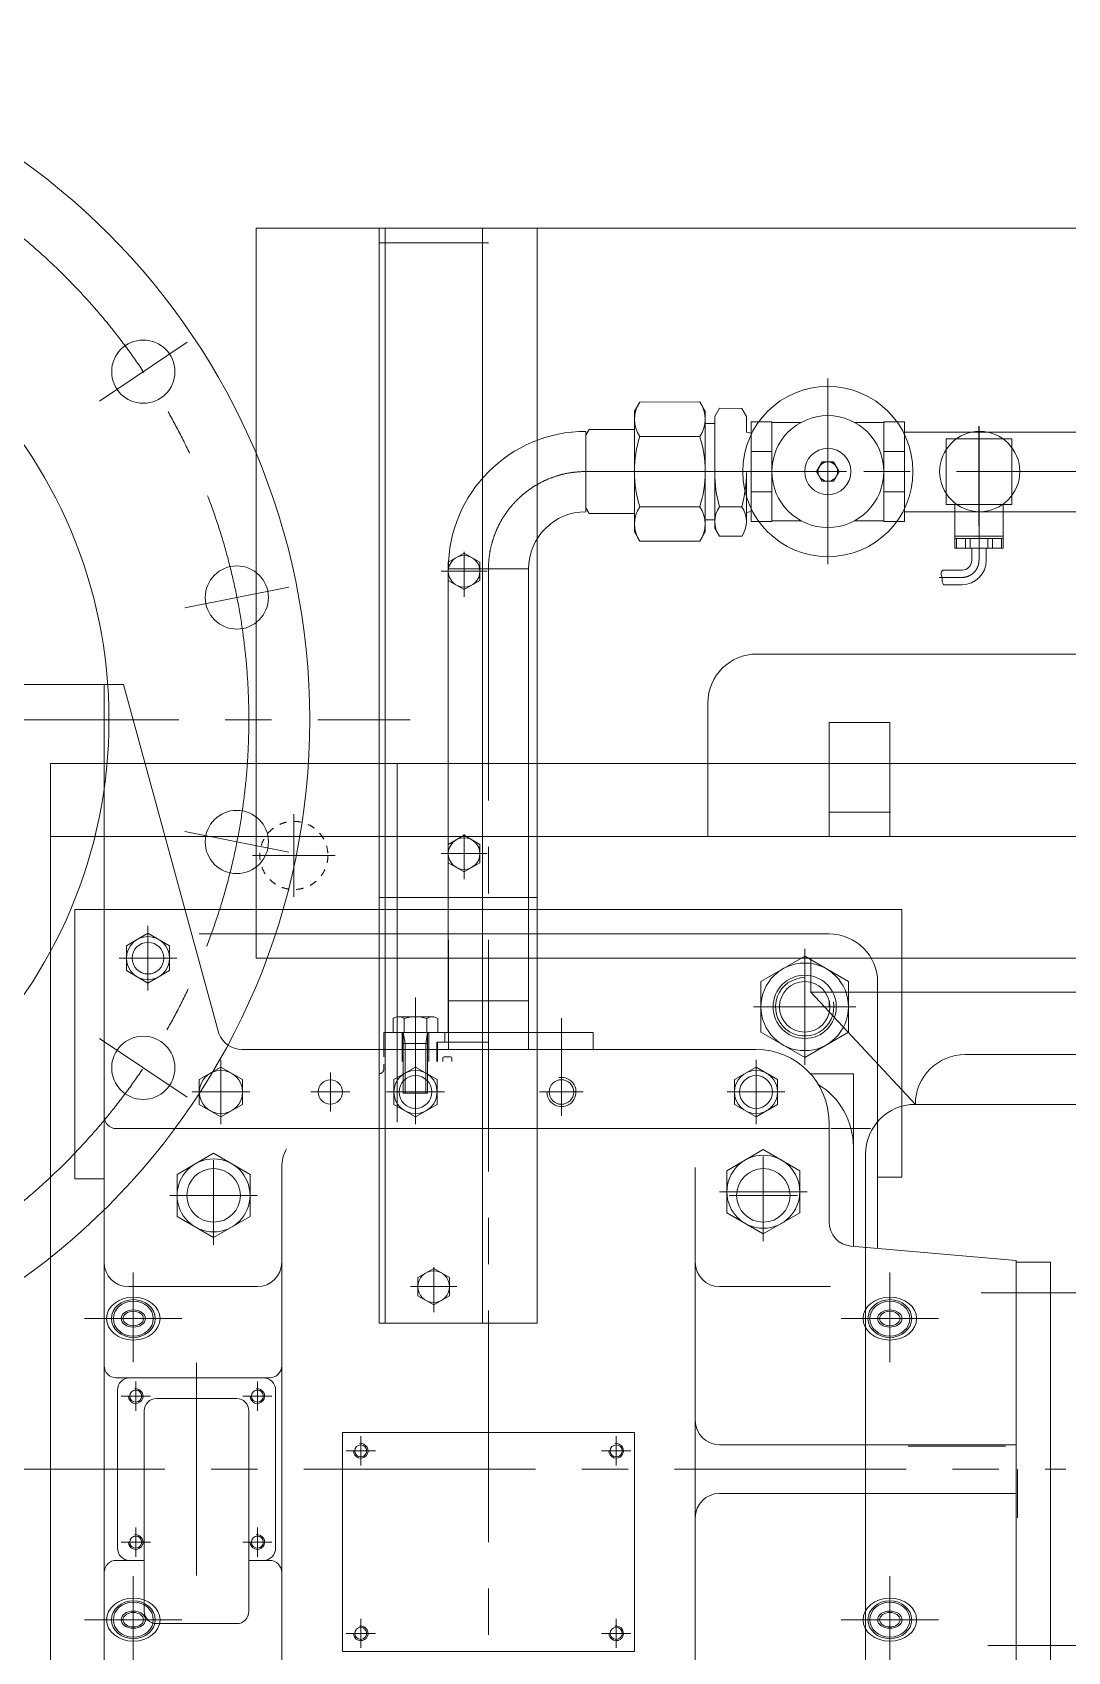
# Model space of a CAD drawing. Header units: millimetres. Extents: x 2 to 559190, y 2 to 426051.
# Drawn here: x 464891 to 475701, y 158803 to 175706 of the extents above; entities that cross this region are included whole.
import ezdxf

# ---------------------------------------------------------------- set-up
doc = ezdxf.new("R2010")
doc.units = ezdxf.units.MM
doc.header["$LTSCALE"] = 25.4
doc.linetypes.add('CENTER', pattern=[50.8, 31.75, -6.35, 6.35, -6.35])
doc.linetypes.add('EB_DASH', pattern=[6, 3, -3])
for name, color, linetype, lineweight in [('CAXA0', 7, 'Continuous', 5), ('CAXA1', 5, 'CENTER', 5), ('CAXA2', 6, 'EB_DASH', 5), ('CAXA4', 3, 'Continuous', 5)]:
    doc.layers.add(name, color=color, linetype=linetype, lineweight=lineweight)

msp = doc.modelspace()

# ---------------------------------------------------------------- linework, layer by layer
at = {"color": 7, "linetype": 'Continuous', "lineweight": 5}
msp.add_line((465639.68, 163738.4), (465334.99, 163738.4), dxfattribs=at)
at = {"layer": 'CAXA0', "color": 7, "linetype": 'Continuous', "lineweight": 5}
for p, q in [((467227.35, 173661.44), (485159.75, 173661.44)), ((467227.35, 166041.44), (467227.35, 173661.44)), ((468510.05, 162231.44), (468510.05, 173661.44)), ((468573.55, 173661.44), (468573.55, 162231.44)), ((469589.55, 173661.44), (469589.55, 162231.44)), ((470161.05, 162231.44), (470161.05, 173661.44)), ((468510.05, 173509.04), (469653.05, 173509.04)), ((471178.08, 171751.1), (471233.59, 171847.45)), ((471178.08, 171751.1), (471233.59, 171847.45)), ((471178.64, 171128.58), (471178.08, 171751.1)), ((471178.64, 171128.58), (471178.08, 171751.1)), ((471233.59, 171847.45), (471858.99, 171848.02)), ((471233.59, 171847.45), (471858.99, 171848.02)), ((471914.68, 171751.76), (471858.99, 171848.02)), ((471914.68, 171751.76), (471858.99, 171848.02)), ((471914.68, 171751.76), (471915.24, 171129.25)), ((471914.68, 171751.76), (471915.24, 171129.25)), ((472017.36, 171697.74), (472065.83, 171781.51)), ((472017.36, 171697.74), (472065.83, 171781.51)), ((472065.83, 171781.51), (472299.24, 171781.3)), ((472065.83, 171781.51), (472299.24, 171781.3)), ((472347.56, 171697.44), (472299.24, 171781.3)), ((472347.56, 171697.44), (472299.24, 171781.3)), ((471914.79, 171624.55), (472016.39, 171624.64)), ((471914.79, 171624.55), (472016.39, 171624.64)), ((472017.28, 171604.21), (472016.84, 171113.99)), ((472017.28, 171604.21), (472016.84, 171113.99)), ((472017.36, 171697.74), (472017.28, 171608.84)), ((472017.36, 171697.74), (472017.28, 171608.84)), ((472347.56, 171697.44), (472347.41, 171532.34)), ((472347.56, 171697.44), (472347.41, 171532.34)), ((472396.53, 170600.7), (472396.53, 171642.1)), ((472396.53, 171642.1), (472612.43, 171642.1)), ((472396.53, 171642.1), (472396.53, 170600.7)), ((472396.53, 171642.1), (472396.53, 170600.7)), ((472612.43, 170600.7), (472612.43, 171642.1)), ((472612.43, 171634.48), (472917.28, 171634.48)), ((473475.98, 171634.48), (473780.83, 171634.48)), ((473780.83, 170600.7), (473780.83, 171642.1)), ((473780.83, 171642.1), (473996.73, 171642.1)), ((473996.73, 170600.7), (473996.73, 171642.1)), ((470669.5, 171540.54), (470668.74, 170701.72)), ((470669.46, 171501.71), (470703.02, 171559.96)), ((470703.02, 171559.96), (471178.25, 171560.38)), ((471233.92, 171488.04), (471859.31, 171488.61)), ((471233.92, 171488.04), (471859.31, 171488.61)), ((472396.53, 171521.38), (472347.41, 171532.34)), ((472396.53, 171521.38), (472347.41, 171532.34)), ((478187.14, 171532.34), (473996.73, 171532.34)), ((474432.32, 171464.34), (475118.12, 171464.34)), ((474432.32, 170778.54), (474432.32, 171464.34)), ((475118.12, 170778.54), (475118.12, 171464.34)), ((472396.53, 171331.82), (472612.43, 171331.82)), ((473780.83, 171331.82), (473996.73, 171331.82)), ((471178.64, 171114.29), (471178.08, 170491.77)), ((471178.64, 171114.29), (471178.08, 170491.77)), ((471914.68, 170491.11), (471915.24, 171113.63)), ((471914.68, 170491.11), (471915.24, 171113.63)), ((472016.31, 170529.34), (472016.84, 171113.54)), ((472016.31, 170529.34), (472016.84, 171113.54)), ((472347.04, 171113.24), (472346.58, 170599.53)), ((472347.04, 171113.24), (472346.58, 170599.53)), ((473137.97, 171223), (473079.31, 171121.4)), ((473079.31, 171121.4), (473137.97, 171019.8)), ((473255.29, 171223), (473137.97, 171223)), ((473313.95, 171121.4), (473255.29, 171223)), ((473255.29, 171019.8), (473313.95, 171121.4)), ((472396.53, 170910.98), (472612.43, 170910.98)), ((473255.29, 171019.8), (473137.97, 171019.8)), ((473780.83, 170910.98), (473996.73, 170910.98)), ((470668.78, 170742.35), (470703.02, 170682.92)), ((471233.92, 170754.83), (471859.31, 170754.27)), ((471233.92, 170754.83), (471859.31, 170754.27)), ((472064.91, 170754.08), (472298.32, 170753.88)), ((472064.91, 170754.08), (472298.32, 170753.88)), ((474432.32, 170778.54), (475118.12, 170778.54)), ((474521.22, 170321.34), (474521.22, 170778.54)), ((475029.22, 170321.34), (475029.22, 170778.54)), ((470703.02, 170682.92), (471178.25, 170682.49)), ((471914.79, 170618.33), (472016.39, 170618.24)), ((471914.79, 170618.33), (472016.39, 170618.24)), ((472396.53, 170705.18), (472346.66, 170694.14)), ((472396.53, 170705.18), (472346.66, 170694.14)), ((472396.53, 170600.7), (472612.43, 170600.7)), ((472612.43, 170608.32), (472917.28, 170608.32)), ((473475.98, 170608.32), (473780.83, 170608.32)), ((473780.83, 170600.7), (473996.73, 170600.7)), ((478186.39, 170701.72), (473996.73, 170701.72)), ((471178.08, 170491.77), (471233.59, 170395.42)), ((471178.08, 170491.77), (471233.59, 170395.42)), ((471233.59, 170395.42), (471858.99, 170394.86)), ((471233.59, 170395.42), (471858.99, 170394.86)), ((471914.68, 170491.11), (471858.99, 170394.86)), ((471914.68, 170491.11), (471858.99, 170394.86)), ((472016.31, 170529.34), (472064.63, 170445.47)), ((472016.31, 170529.34), (472064.63, 170445.47)), ((472064.63, 170445.47), (472298.04, 170445.27)), ((472064.63, 170445.47), (472298.04, 170445.27)), ((475029.22, 170448.34), (474521.22, 170448.34)), ((475029.22, 170422.94), (474521.22, 170422.94)), ((474541.9, 170321.34), (474541.9, 170422.94)), ((474634.58, 170321.34), (474634.58, 170422.94)), ((474682.54, 170321.34), (474682.54, 170422.94)), ((474867.89, 170321.34), (474867.89, 170422.94)), ((474915.85, 170321.34), (474915.85, 170422.94)), ((475008.53, 170321.34), (475008.53, 170422.94)), ((469399.05, 170270.87), (469233.95, 170175.55)), ((469564.15, 170175.55), (469399.05, 170270.87)), ((475029.22, 170321.34), (474521.22, 170321.34)), ((474699.02, 170194.34), (474699.02, 170321.34)), ((474851.42, 170194.34), (474851.42, 170321.34)), ((469233.91, 170175.55), (469233.91, 165266.78)), ((469233.95, 169984.91), (469233.95, 170175.55)), ((470072.22, 170105.44), (469233.95, 170105.44)), ((469564.15, 169984.91), (469564.15, 170175.55)), ((470072.2, 170105.44), (470072.2, 165089.01)), ((474597.42, 170092.74), (474396.64, 170092.74)), ((469233.95, 169984.91), (469399.05, 169889.59)), ((469399.05, 169889.59), (469564.15, 169984.91)), ((474597.42, 169940.34), (474405.93, 169940.34)), ((472453.38, 169216.39), (475882.38, 169216.39)), ((464433.27, 168898.94), (465842.94, 168898.94)), ((465639.68, 168898.94), (465639.68, 162612.13)), ((465842.94, 168898.94), (466838.61, 165256.11)), ((471945.38, 167311.39), (471945.38, 168708.39)), ((473208.99, 167565.49), (473208.99, 168500.56)), ((473208.99, 168500.56), (473843.99, 168500.56)), ((473843.99, 167565.49), (473843.99, 168500.56)), ((465080.99, 143943.49), (465080.99, 168073.49)), ((508260.99, 168073.49), (465080.99, 168073.49)), ((479199.97, 168073.51), (467227.35, 168073.51)), ((468700.55, 164328.12), (468700.55, 168073.51)), ((473843.99, 167565.49), (473208.99, 167565.49)), ((473208.99, 167311.49), (473208.99, 167565.49)), ((473850.38, 167565.51), (473215.38, 167565.51)), ((473843.99, 167565.49), (473843.99, 167311.49)), ((474351.99, 167311.49), (465080.99, 167311.49)), ((469399.05, 167324.48), (469233.95, 167229.16)), ((469233.95, 167038.52), (469233.95, 167229.16)), ((469564.15, 167229.16), (469399.05, 167324.48)), ((469564.15, 167038.52), (469564.15, 167229.16)), ((471945.38, 167311.39), (476199.94, 167311.39)), ((473577.23, 167311.49), (477387.35, 167311.49)), ((473577.24, 167311.38), (477387.36, 167311.38)), ((473583.61, 167311.51), (476390.38, 167311.51)), ((509784.99, 167311.49), (474306.52, 167311.49)), ((500641.04, 167311.51), (474306.57, 167311.51)), ((469233.95, 167038.52), (469399.05, 166943.2)), ((469399.05, 166943.2), (469564.15, 167038.52)), ((468510.05, 166676.44), (470166.03, 166676.44)), ((465334.99, 163738.4), (465334.99, 166549.39)), ((473971, 166549.39), (465334.99, 166549.39)), ((473971, 163755.49), (473971, 166549.39)), ((466097.06, 166301.53), (465871.89, 166171.53)), ((465871.89, 165911.53), (465871.89, 166171.53)), ((466322.23, 166171.53), (466097.06, 166301.53)), ((466322.23, 165911.53), (466322.23, 166171.53)), ((473209.06, 166295.27), (466632.85, 166295.27)), ((469234, 166232.11), (469234, 165089.01)), ((470072.11, 166232.11), (470072.11, 165266.78)), ((467227.35, 166041.44), (485159.75, 166041.44)), ((467938.55, 166041.44), (474288.55, 166041.44)), ((472954.93, 166061.42), (472497.73, 165797.45)), ((473412.13, 165797.45), (472954.93, 166061.42)), ((473018.55, 166041.44), (473018.55, 165685.84)), ((473018.55, 166041.44), (473018.55, 165685.84)), ((465871.89, 165911.53), (466097.06, 165781.52)), ((466097.06, 165781.52), (466322.23, 165911.53)), ((472497.73, 165797.45), (472497.73, 165269.52)), ((473018.55, 165685.84), (479368.55, 165685.84)), ((473018.55, 165685.84), (474110.75, 164515.28)), ((473412.13, 165269.52), (473412.13, 165797.45)), ((473717.06, 165787.27), (473717.06, 163010.95)), ((469234.02, 165596.98), (470072.22, 165596.98)), ((468656.19, 165410.83), (468656.19, 165266.78)), ((468656.28, 165410.91), (468656.28, 165266.87)), ((469066.8, 165429.34), (468714.85, 165429.34)), ((469066.89, 165429.43), (468714.94, 165429.43)), ((468773.51, 165410.83), (468773.51, 165266.78)), ((468773.6, 165410.91), (468773.6, 165266.87)), ((469008.14, 165410.83), (469008.14, 165266.78)), ((469008.23, 165410.91), (469008.23, 165266.87)), ((469125.46, 165410.83), (469125.46, 165266.78)), ((469125.55, 165410.91), (469125.55, 165266.87)), ((468560.74, 165088.98), (468560.74, 165266.78)), ((468560.74, 165266.78), (470745.14, 165266.78)), ((468560.84, 165266.87), (470745.24, 165266.87)), ((468560.84, 165089.07), (468560.84, 165266.87)), ((469125.46, 165266.78), (468656.19, 165266.78)), ((469125.55, 165266.87), (468656.28, 165266.87)), ((468751.12, 164961.98), (468751.12, 165266.78)), ((468751.22, 164962.07), (468751.22, 165266.87)), ((469017.82, 165266.78), (468763.82, 165266.78)), ((468763.82, 165266.78), (468763.82, 164631.78)), ((468763.82, 165266.78), (468782.87, 165152.48)), ((469017.82, 165152.48), (468763.82, 165152.48)), ((469017.92, 165266.87), (468763.92, 165266.87)), ((468782.87, 165152.48), (468782.87, 164631.78)), ((469017.82, 165266.78), (468998.77, 165152.48)), ((468998.77, 165152.48), (468998.77, 164631.78)), ((469017.82, 165266.78), (469017.82, 164631.78)), ((469030.52, 164961.98), (469030.52, 165266.78)), ((469030.62, 164962.07), (469030.62, 165266.87)), ((469113.25, 165165.18), (469234.02, 165165.18)), ((469113.25, 165165.18), (469113.25, 164961.98)), ((469113.34, 165165.27), (469113.34, 164962.07)), ((469113.34, 165165.27), (469653.08, 165165.27)), ((469119.6, 165165.18), (469119.6, 164961.98)), ((469119.69, 165165.27), (469119.69, 164962.07)), ((469195.92, 165266.78), (469195.92, 165165.18)), ((469196.01, 165266.87), (469196.01, 165165.27)), ((470745.14, 165088.98), (470745.14, 165266.78)), ((470745.24, 165089.07), (470745.24, 165266.87)), ((472497.73, 165269.52), (472954.93, 165005.56)), ((472954.93, 165005.56), (473412.13, 165269.52)), ((467077.29, 165088.98), (472446.94, 165088.98)), ((469175.42, 164996.78), (469175.42, 164961.98)), ((469190.66, 165012.02), (469256.7, 165012.02)), ((469271.94, 164996.78), (469271.94, 164961.98)), ((474631.45, 165035.98), (477755.65, 165035.98)), ((466858.94, 164904.53), (466633.77, 164774.53)), ((467084.11, 164774.53), (466858.94, 164904.53)), ((468890.94, 164904.53), (468665.77, 164774.53)), ((469116.11, 164774.53), (468890.94, 164904.53)), ((472446.94, 164904.53), (472221.77, 164774.53)), ((472672.11, 164774.53), (472446.94, 164904.53)), ((473014.9, 164834.98), (473463.06, 164834.98)), ((473463.06, 164834.98), (473463.06, 163033.17)), ((466633.77, 164514.53), (466633.77, 164774.53)), ((467084.11, 164514.53), (467084.11, 164774.53)), ((468665.77, 164514.53), (468665.77, 164774.53)), ((469116.11, 164514.53), (469116.11, 164774.53)), ((472221.77, 164514.53), (472221.77, 164774.53)), ((472672.11, 164514.53), (472672.11, 164774.53)), ((466633.77, 164514.53), (466858.94, 164384.52)), ((466858.94, 164384.52), (467084.11, 164514.53)), ((468665.77, 164514.53), (468890.94, 164384.52)), ((469017.82, 164631.78), (468763.82, 164631.78)), ((468890.94, 164384.52), (469116.11, 164514.53)), ((472221.77, 164514.53), (472446.94, 164384.52)), ((472446.94, 164384.52), (472672.11, 164514.53)), ((474110.75, 164515.28), (478276.35, 164515.28)), ((473208.94, 164326.98), (473208.94, 163288.15)), ((473208.94, 164262.47), (465766.68, 164262.47)), ((466782.62, 164004.92), (466401.62, 163784.95)), ((467163.62, 163784.95), (466782.62, 164004.92)), ((472523.14, 164043.07), (472142.14, 163823.1)), ((472904.14, 163823.1), (472523.14, 164043.07)), ((473590.05, 163994.58), (473590.05, 158637.34)), ((467493.94, 163856.07), (467493.94, 161342.48)), ((471811.94, 163856.07), (471811.94, 148159.93)), ((472142.14, 163383.16), (472142.14, 163823.1)), ((472904.14, 163383.16), (472904.14, 163823.1)), ((466401.62, 163345.01), (466401.62, 163784.95)), ((467163.62, 163345.01), (467163.62, 163784.95)), ((473971, 163755.49), (473717, 163755.49)), ((466401.62, 163345.01), (466782.62, 163125.04)), ((466782.62, 163125.04), (467163.62, 163345.01)), ((472142.14, 163383.16), (472523.14, 163163.19)), ((472523.14, 163163.19), (472904.14, 163383.16)), ((475165.01, 162884.27), (473440.8, 163035.12)), ((465639.62, 152769.93), (465639.62, 162866.48)), ((469081.55, 162803.08), (468916.45, 162707.76)), ((469246.65, 162707.76), (469081.55, 162803.08)), ((475165.01, 162884.27), (475165.01, 158530.71)), ((475165.01, 162866.49), (475520.38, 162866.49)), ((475520.38, 162866.49), (475520.38, 158548.49)), ((468916.45, 162517.12), (468916.45, 162707.76)), ((469246.65, 162517.12), (469246.65, 162707.76)), ((465893.62, 162612.48), (467239.94, 162612.48)), ((468916.45, 162517.12), (469081.55, 162421.8)), ((469081.55, 162421.8), (469246.65, 162517.12)), ((472065.94, 162612.48), (473222.91, 162612.48)), ((468510.05, 162231.44), (470161.05, 162231.44)), ((465766.62, 161659.98), (467366.94, 161659.98)), ((465779.4, 161532.98), (465779.4, 159881.98)), ((466185.8, 161444.08), (467024, 161444.08)), ((467430.4, 161532.98), (467430.4, 159881.98)), ((466058.8, 161317.08), (466058.8, 159221.58)), ((467151, 161317.08), (467151, 159221.58)), ((467493.94, 161342.48), (467493.94, 148159.93)), ((468128.94, 161088.53), (468128.94, 158802.53)), ((471176.94, 161088.53), (468128.94, 161088.53)), ((471176.94, 161088.53), (471176.94, 158802.53)), ((475165.01, 160961.53), (472065.94, 160961.53)), ((474034.55, 160948.74), (475050.55, 160948.74)), ((475177.55, 160197.69), (475177.55, 160707.49)), ((475165.01, 160453.53), (472065.94, 160453.53)), ((465766.62, 159754.98), (466058.8, 159754.98)), ((467151, 159754.98), (467366.94, 159754.98)), ((466185.8, 159094.58), (467024, 159094.58)), ((471176.94, 158802.53), (468128.94, 158802.53))]:
    msp.add_line(p, q, dxfattribs=at)
for centre, radius in [((460610.57, 168530.64), 7175.5), ((460610.57, 168530.64), 5080), ((466048.8, 172164.34), 330.2), ((473196.63, 171121.4), 889), ((473196.63, 171121.4), 584.2), ((474782.56, 171121.44), 418.87), ((473196.63, 171121.4), 241.3), ((473196.63, 171121.4), 101.6), ((469399.05, 170080.23), 165.1), ((467025.4, 169806.63), 330.2), ((467025.4, 167254.65), 330.2), ((469399.05, 167133.84), 165.1), ((466097.06, 166041.53), 225.17), ((466097.06, 166041.53), 165.1), ((472954.93, 165533.49), 457.2), ((472955.06, 165533.27), 330.2), ((472954.93, 165533.49), 263.56), ((466048.8, 164896.93), 330.2), ((466858.94, 164644.53), 225.17), ((468890.94, 164644.53), 225.17), ((468890.94, 164644.53), 171.45), ((472446.94, 164644.53), 225.17), ((472446.94, 164644.53), 171.45), ((468001.94, 164644.53), 127), ((470414.94, 164644.53), 128.34), ((472523.14, 163603.13), 381), ((466782.62, 163564.98), 381), ((466782.74, 163565.03), 279.4), ((472523.14, 163565.03), 279.4), ((469081.55, 162612.44), 165.1), ((465969.94, 161469.48), 62.45), ((467239.94, 161469.48), 62.45), ((468319.44, 160898.03), 62.45), ((470986.44, 160898.03), 62.45), ((465969.94, 159945.48), 62.45), ((467239.94, 159945.48), 62.45), ((468319.44, 158993.03), 62.45), ((470986.44, 158993.03), 62.45)]:
    msp.add_circle(centre, radius, dxfattribs=at)
for centre, radius, start, end in [((471496.36, 171667.99), 318.21, 145.667187, 214.435682), ((471496.36, 171667.99), 318.21, 145.667187, 214.435682), ((471596.55, 171668.08), 318.21, 325.667187, 34.435682), ((471596.55, 171668.08), 318.21, 325.667187, 34.435682), ((470669.12, 170105.44), 1435.1, 90, 180), ((472368.07, 171129.65), 1189.43, 162.463481, 180.051435), ((472368.07, 171129.65), 1189.43, 162.463481, 180.051435), ((470725.81, 171128.18), 1189.43, 0.051435, 17.639389), ((470725.81, 171128.18), 1189.43, 0.051435, 17.639389), ((472368.07, 171113.22), 1189.43, 179.948565, 197.536519), ((472368.07, 171113.22), 1189.43, 179.948565, 197.536519), ((470725.81, 171114.7), 1189.43, 342.360611, 359.948565), ((470725.81, 171114.7), 1189.43, 342.360611, 359.948565), ((473375.67, 171112.32), 1358.83, 179.948565, 195.285739), ((473375.67, 171112.32), 1358.83, 179.948565, 195.285739), ((470988.2, 171114.46), 1358.83, 344.611392, 359.948565), ((470988.2, 171114.46), 1358.83, 344.611392, 359.948565), ((471496.36, 170574.89), 318.21, 145.564318, 214.332813), ((471496.36, 170574.89), 318.21, 145.564318, 214.332813), ((471596.55, 170574.8), 318.21, 325.564318, 34.332813), ((471596.55, 170574.8), 318.21, 325.564318, 34.332813), ((472286.58, 170599.58), 270.2, 145.123382, 214.773748), ((472286.58, 170599.58), 270.2, 145.123382, 214.773748), ((472076.38, 170599.77), 270.2, 325.123382, 34.773748), ((472076.38, 170599.77), 270.2, 325.123382, 34.773748), ((470669.12, 170105.44), 596.9, 90, 180), ((474597.42, 170194.34), 101.6, 270, 0), ((474597.42, 170194.34), 254, 270, 0), ((472453.38, 168708.39), 508, 90, 180), ((473209.06, 165787.27), 508, 0, 90), ((472954.93, 165533.49), 304.8, 90, 10), ((468714.85, 165327.15), 102.19, 54.969964, 125.030036), ((468714.94, 165327.23), 102.19, 54.969964, 125.030036), ((468890.82, 165048.34), 381, 72.066067, 107.933933), ((468890.92, 165048.43), 381, 72.066067, 107.933933), ((469066.8, 165327.15), 102.19, 54.969964, 125.030036), ((469066.89, 165327.23), 102.19, 54.969964, 125.030036), ((467077.29, 165342.98), 254, 200, 270), ((469190.66, 164996.78), 15.24, 90, 180), ((469256.7, 164996.78), 15.24, 0, 90), ((472446.94, 164326.98), 762, 0, 90), ((474631.45, 164515.28), 520.7, 90, 180), ((470414.94, 164644.53), 152.4, 180, 100), ((472701.06, 164072.98), 762, 0, 58.650042), ((474110.75, 163994.58), 520.7, 90, 180), ((465766.68, 164389.47), 127, 180, 270), ((467900.34, 163856.07), 406.4, 151.041872, 180), ((473462.94, 163288.15), 254, 180, 265), ((465893.62, 162866.48), 254, 180, 270), ((467239.94, 162866.48), 254, 270, 0), ((472065.94, 162866.48), 254, 180, 270), ((465766.62, 161786.98), 127, 180, 270), ((467366.94, 161786.98), 127, 270, 0), ((465906.4, 161532.98), 127, 90, 180), ((467303.4, 161532.98), 127, 0, 90), ((465969.94, 161469.48), 76.2, 180, 100), ((466185.8, 161317.08), 127, 90, 180), ((467024, 161317.08), 127, 0, 90), ((467239.94, 161469.48), 76.2, 180, 100), ((472065.94, 161215.53), 254, 180, 270), ((468319.44, 160898.03), 76.2, 180, 100), ((470986.44, 160898.03), 76.2, 180, 100), ((472065.94, 160199.53), 254, 90, 180), ((465969.94, 159945.48), 76.2, 180, 100), ((467239.94, 159945.48), 76.2, 180, 100), ((465766.62, 159627.98), 127, 90, 180), ((465906.4, 159881.98), 127, 180, 270), ((467303.4, 159881.98), 127, 270, 0), ((467366.94, 159627.98), 127, 0, 90), ((466185.8, 159221.58), 127, 180, 270), ((467024, 159221.58), 127, 270, 0), ((468319.44, 158993.03), 76.2, 180, 100), ((470986.44, 158993.03), 76.2, 180, 100)]:
    msp.add_arc(centre, radius, start, end, dxfattribs=at)
for centre, major_axis, ratio in [((465944.54, 162279.49), (279.4, 0), 0.80363636), ((465944.54, 162279.49), (228.6, 0), 0.86444444), ((465944.54, 162279.49), (208.28, 0), 0.87926829), ((473844.11, 162279.49), (279.4, 0), 0.80363636), ((473844.11, 162279.49), (228.6, 0), 0.86444444), ((473844.11, 162279.49), (208.28, 0), 0.87926829), ((465944.54, 162279.49), (127, 0), 0.708), ((465944.54, 162279.49), (106.68, 0), 0.70714286), ((473844.11, 162279.49), (127, 0), 0.708), ((473844.11, 162279.49), (106.68, 0), 0.70714286), ((465944.54, 159135.48), (279.4, 0), 0.80363636), ((465944.54, 159135.48), (228.6, 0), 0.86444444), ((465944.54, 159135.48), (208.28, 0), 0.87926829), ((473844.11, 159135.48), (279.4, 0), 0.80363636), ((473844.11, 159135.48), (228.6, 0), 0.86444444), ((473844.11, 159135.48), (208.28, 0), 0.87926829), ((465944.54, 159135.48), (127, 0), 0.708), ((465944.54, 159135.48), (106.68, 0), 0.70714286), ((473844.11, 159135.48), (127, 0), 0.708), ((473844.11, 159135.48), (106.68, 0), 0.70714286)]:
    msp.add_ellipse(centre, major_axis=major_axis, ratio=ratio, dxfattribs=at)
msp.add_open_spline([(474405.93, 169940.34), (474398.84, 169950.21), (474384.48, 169974.83), (474397.17, 170016.78), (474371.14, 170055.97), (474387.94, 170082.83), (474396.64, 170092.74)], degree=3, knots=[0, 0, 0, 0, 1.43571808, 3.13592313, 4.78701988, 6.34394352, 6.34394352, 6.34394352, 6.34394352], dxfattribs=at)
at = {"layer": 'CAXA1', "linetype": 'CENTER', "lineweight": 5, "ltscale": 3}
for p, q in [((465589.85, 171857.69), (466507.75, 172471)), ((473196.63, 170215.98), (473196.63, 172091.86)), ((473196.63, 172086.6), (473196.63, 170156.2)), ((474774.26, 170556.13), (474774.26, 171595.15)), ((474775.22, 170556.13), (474775.22, 171595.15)), ((474775.22, 170702.34), (474775.22, 171540.54)), ((473196.63, 170943.6), (473196.63, 171299.2)), ((470669.12, 171121.44), (487706.49, 171121.44)), ((473042.22, 171121.4), (473390.15, 171121.4)), ((474775.22, 170702.34), (474775.22, 170194.34)), ((469399.05, 170283.53), (469399.05, 169813.39)), ((469157.75, 170080.23), (469640.35, 170080.23)), ((469653.12, 170105.44), (469653.12, 146315.14)), ((466484.03, 169698.94), (467566.77, 169914.31)), ((474359.46, 170016.54), (474597.42, 170016.54)), ((452386.64, 168530.64), (468834.51, 168530.64)), ((467620.99, 167545.93), (467620.99, 166682.33)), ((467620.99, 167545.93), (467620.99, 166682.33)), ((466484.03, 167362.33), (467566.77, 167146.96)), ((469399.05, 167337.13), (469399.05, 166867)), ((468052.79, 167114.13), (467189.19, 167114.13)), ((469157.75, 167133.84), (469640.35, 167133.84)), ((466097.06, 166377.73), (466097.06, 165705.32)), ((466097.06, 166282.83), (466097.06, 165800.23)), ((465795.69, 166041.53), (466398.43, 166041.53)), ((465855.76, 166041.53), (466338.36, 166041.53)), ((472954.93, 166137.62), (472954.93, 164929.36)), ((472954.93, 165914.49), (472954.93, 165152.49)), ((472955.06, 165939.67), (472955.06, 165126.87)), ((468890.82, 164619.48), (468890.82, 165632.61)), ((468890.82, 165505.54), (468890.82, 164555.58)), ((468890.92, 164619.57), (468890.92, 165632.7)), ((468890.92, 165505.63), (468890.92, 164555.67)), ((472421.53, 165533.49), (473488.33, 165533.49)), ((472535.96, 165533.27), (473374.16, 165533.27)), ((472548.66, 165533.27), (473361.46, 165533.27)), ((473335.93, 165533.49), (472573.93, 165533.49)), ((470416.32, 164619.48), (470416.32, 165416.71)), ((470416.41, 164619.57), (470416.41, 165416.8)), ((465589.85, 165203.59), (466507.75, 164590.27)), ((466858.94, 164980.73), (466858.94, 164308.32)), ((468890.94, 164980.73), (468890.94, 164308.32)), ((472446.94, 164980.73), (472446.94, 164308.32)), ((466858.94, 164892.18), (466858.94, 164396.88)), ((468001.94, 164847.73), (468001.94, 164441.33)), ((468890.82, 164865.15), (468890.82, 164619.48)), ((468890.92, 164865.23), (468890.92, 164619.57)), ((468890.94, 164892.18), (468890.94, 164396.88)), ((468890.94, 164892.18), (468890.94, 164396.88)), ((468891.04, 164892.27), (468891.04, 164396.97)), ((470414.94, 164892.18), (470414.94, 164396.88)), ((470414.94, 164873.13), (470414.94, 164415.93)), ((472446.94, 164892.18), (472446.94, 164396.88)), ((466557.57, 164644.53), (467160.31, 164644.53)), ((466611.29, 164644.53), (467106.59, 164644.53)), ((467798.74, 164644.53), (468205.14, 164644.53)), ((468589.57, 164644.53), (469192.31, 164644.53)), ((468643.29, 164644.53), (469138.59, 164644.53)), ((470186.34, 164644.53), (470643.54, 164644.53)), ((472145.57, 164644.53), (472748.31, 164644.53)), ((472192.94, 164644.53), (472688.24, 164644.53)), ((472199.29, 164644.53), (472694.59, 164644.53)), ((466452.48, 164263.48), (473643.5, 164263.48)), ((472523.14, 163972.62), (472523.14, 163086.99)), ((466782.62, 163934.48), (466782.62, 163048.84)), ((466782.62, 163920.58), (466782.62, 163209.38)), ((466782.74, 163920.63), (466782.74, 163209.43)), ((472523.14, 163920.63), (472523.14, 163209.43)), ((466325.42, 163564.98), (467239.82, 163564.98)), ((466427.02, 163564.98), (467138.22, 163564.98)), ((466427.14, 163565.03), (467138.34, 163565.03)), ((472065.94, 163603.13), (472980.34, 163603.13)), ((472167.54, 163565.03), (472878.74, 163565.03)), ((469081.55, 162815.73), (469081.55, 162345.6)), ((465944.54, 162761.44), (465944.54, 161824.51)), ((473844.11, 161824.51), (473844.11, 162761.44)), ((473844.11, 161824.51), (473844.11, 162761.44)), ((468840.25, 162612.44), (469322.85, 162612.44)), ((474796.61, 162548.99), (475835.53, 162548.99)), ((465436.54, 162279.49), (466452.54, 162279.49)), ((466300.14, 162279.49), (465588.94, 162279.49)), ((473336.11, 162279.49), (474352.11, 162279.49)), ((466604.94, 161818.53), (466604.94, 159596.43)), ((465969.94, 161621.88), (465969.94, 161317.08)), ((467239.94, 161621.88), (467239.94, 161317.08)), ((465817.54, 161469.48), (466122.34, 161469.48)), ((467087.54, 161469.48), (467392.34, 161469.48)), ((468319.44, 161050.43), (468319.44, 160745.63)), ((470986.44, 161050.43), (470986.44, 160745.63)), ((468167.04, 160898.03), (468471.84, 160898.03)), ((470834.04, 160898.03), (471138.84, 160898.03)), ((408600.7, 160707.44), (466571.88, 160707.44)), ((463854.59, 160707.48), (475682.55, 160707.48)), ((465969.94, 160097.88), (465969.94, 159793.08)), ((467239.94, 160097.88), (467239.94, 159793.08)), ((465817.54, 159945.48), (466122.34, 159945.48)), ((467087.54, 159945.48), (467392.34, 159945.48)), ((465944.54, 159590.46), (465944.54, 158653.52)), ((473844.11, 159590.46), (473844.11, 158653.52)), ((465944.54, 159436.21), (465944.54, 158834.74)), ((465436.54, 159135.48), (466452.54, 159135.48)), ((466300.14, 159135.48), (465588.94, 159135.48)), ((468319.44, 159145.43), (468319.44, 158840.63)), ((470986.44, 159145.43), (470986.44, 158840.63)), ((473336.11, 159135.48), (474352.11, 159135.48)), ((468167.04, 158993.03), (468471.84, 158993.03)), ((470834.04, 158993.03), (471138.84, 158993.03)), ((474866.65, 158865.99), (475839.04, 158865.99))]:
    msp.add_line(p, q, dxfattribs=at)
msp.add_circle((460610.57, 168530.64), 6540.5, dxfattribs=at)
for centre, radius, start, end in [((470669.12, 170105.44), 1016, 90, 180), ((474597.42, 170194.34), 177.8, 270, 0)]:
    msp.add_arc(centre, radius, start, end, dxfattribs=at)
at = {"layer": 'CAXA2', "color": 7, "linetype": 'EB_DASH', "lineweight": 5}
for p, q in [((473208.99, 165603.6), (473208.99, 165533.49)), ((468560.74, 165088.98), (468560.74, 164885.78)), ((468560.84, 165089.07), (468560.84, 164885.87))]:
    msp.add_line(p, q, dxfattribs=at)
msp.add_circle((467620.99, 167114.13), 355.6, dxfattribs=at)
for centre in [(468509.94, 164885.78), (468510.04, 164885.87)]:
    msp.add_arc(centre, 50.8, 270, 0, dxfattribs=at)
at = {"layer": 'CAXA4', "color": 7, "linetype": 'Continuous', "lineweight": 5}
msp.add_line((475029.22, 170321.34), (474902.44, 170321.34), dxfattribs=at)

doc.saveas('drawing.dxf')
